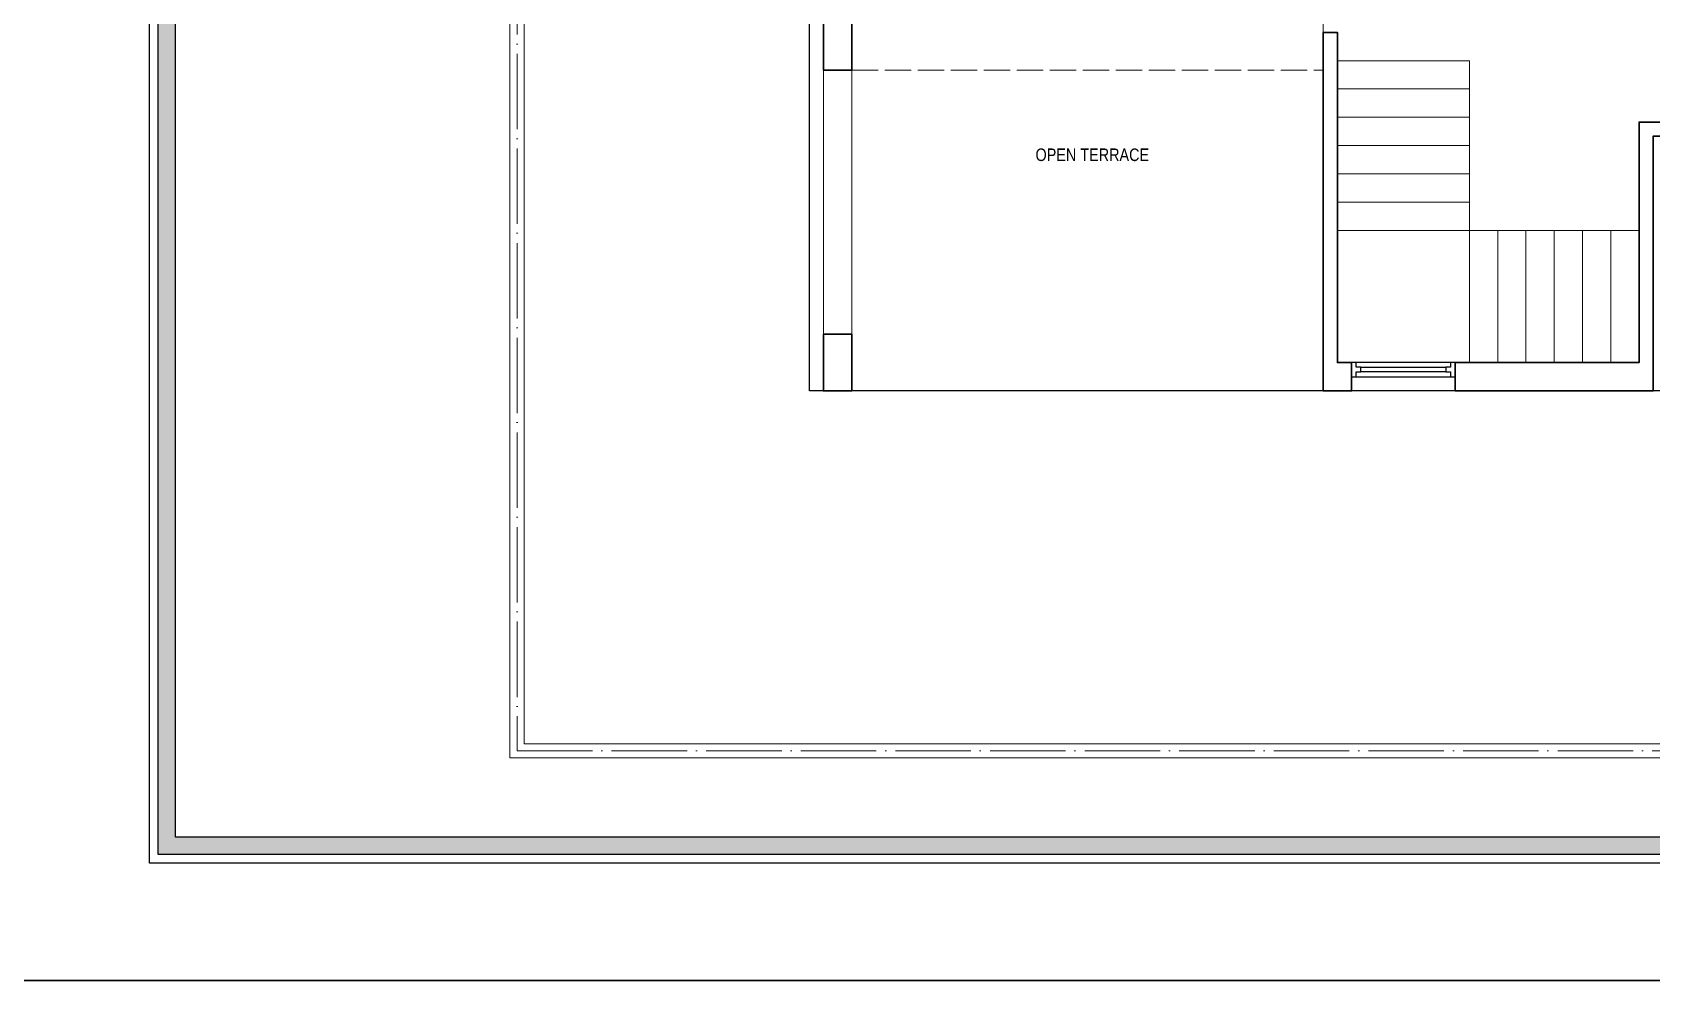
# Model space of a CAD drawing. Header units: millimetres. Extents: x 35877 to 3066687, y -650199 to -40525.
# Drawn here: x 149154 to 149669, y -178460 to -178158 of the extents above; entities that cross this region are included whole.
import ezdxf

# ---------------------------------------------------------------- set-up
doc = ezdxf.new("R2010")
doc.units = ezdxf.units.MM
doc.header["$MEASUREMENT"] = 0
doc.linetypes.add('ACAD_ISO02W100', pattern=[15, 12, -3])
doc.linetypes.add('ACAD_ISO04W100', pattern=[30, 24, -3, 0, -3])
for name, color, linetype, lineweight in [('COLUMN', 1, 'Continuous', 30), ('FIRST FLOOR ( TEXT )', 7, 'Continuous', 9), ('FIRST FLOOR_( STAIR )', 251, 'Continuous', 9), ('GROUND FLOOR', 7, 'Continuous', 9), ('NAME PLATE', 7, 'Continuous', 25), ('SECOND FLOOR', 7, 'Continuous', 9), ('SECOND FLOOR  ( PLINE )', 251, 'Continuous', 30), ('SECOND FLOOR ( PLine )', 7, 'Continuous', 30), ('XX~SLAB ( BEAM )~ ( DIM )', 7, 'Continuous', 9)]:
    doc.layers.add(name, color=color, linetype=linetype, lineweight=lineweight)
doc.layers.add('XX~SLAB ( PLINE )', color=251, linetype='Continuous', plot=False)
doc.styles.add('KATHA', font='swissc.ttf')

# ---------------------------------------------------------------- blocks, each defined once
blk = doc.blocks.new('LAYOUT FILE')
at = {"layer": 'NAME PLATE', "true_color": 0xd39e00}
h = blk.add_hatch(color=42, dxfattribs=at)
h.paths.add_polyline_path([(3346889.83, -513806.18), (3346889.83, -514260.7), (3347535.56, -514260.7), (3347535.56, -513806.18)])
h.paths.add_polyline_path([(3346894.36, -513810.71), (3347531.03, -513810.71), (3347531.03, -514256.17), (3346894.36, -514256.17)], flags=16)
at = {"layer": 'NAME PLATE', "color": 42, "true_color": 0xd39e00}
for points in [[(3346887.56, -513803.91), (3347537.83, -513803.91), (3347537.83, -514262.96), (3346887.56, -514262.96)], [(3346889.83, -513806.18), (3347535.56, -513806.18), (3347535.56, -514260.7), (3346889.83, -514260.7)], [(3346894.36, -513810.71), (3347531.03, -513810.71), (3347531.03, -514256.17), (3346894.36, -514256.17)]]:
    blk.add_lwpolyline(points, close=True, dxfattribs=at)

msp = doc.modelspace()

# ---------------------------------------------------------------- linework, layer by layer
at = {"layer": 'COLUMN', "elevation": -0.126}
msp.add_lwpolyline([(149405.45, -178254.259), (149414.45, -178254.259), (149414.45, -178272.259), (149405.45, -178272.259)], close=True, dxfattribs=at)
at = {"layer": 'FIRST FLOOR_( STAIR )'}
for p, q in [((149610.95, -178167.259, -0.126), (149568.95, -178167.259, -0.126)), ((149610.95, -178167.259, -0.126), (149610.95, -178263.259, -0.126)), ((149610.95, -178176.259, -0.126), (149568.95, -178176.259, -0.126)), ((149610.95, -178185.259, -0.126), (149568.95, -178185.259, -0.126)), ((149610.95, -178194.259, -0.126), (149568.95, -178194.259, -0.126)), ((149610.95, -178203.259, -0.126), (149568.95, -178203.259, -0.126)), ((149610.95, -178212.259, -0.126), (149568.95, -178212.259, -0.126)), ((149664.95, -178221.259, -0.126), (149568.95, -178221.259, -0.126)), ((149619.95, -178221.259, -0.126), (149619.95, -178263.259, -0.126)), ((149628.95, -178221.259, -0.126), (149628.95, -178263.259, -0.126)), ((149637.95, -178221.259, -0.126), (149637.95, -178263.259, -0.126)), ((149646.95, -178221.259, -0.126), (149646.95, -178263.259, -0.126)), ((149655.95, -178221.259, -0.126), (149655.95, -178263.259, -0.126))]:
    msp.add_line(p, q, dxfattribs=at)
at = {"layer": 'GROUND FLOOR'}
for p, q in [((149305.7, -177922.009, -0.126), (149305.7, -178389.009, -0.126)), ((149310.2, -177926.509, -0.126), (149310.2, -178384.509, -0.126)), ((149305.7, -178389.009, -0.126), (149805.95, -178389.009, -0.126)), ((149310.2, -178384.509, -0.126), (149805.95, -178384.509, -0.126))]:
    msp.add_line(p, q, dxfattribs=at)
at = {"layer": 'GROUND FLOOR', "color": 1, "linetype": 'ACAD_ISO04W100', "elevation": -0.126}
msp.add_lwpolyline([(149805.95, -177924.259), (149307.95, -177924.259), (149307.95, -178386.759), (149805.95, -178386.759)], dxfattribs=at)
at = {"layer": 'SECOND FLOOR'}
for p, q in [((149405.45, -177961.759, -0.126), (149405.45, -178272.259, -0.126)), ((149414.45, -178272.259, -0.126), (149414.45, -178122.259, -0.126)), ((149564.45, -178272.259, -0.126), (149564.45, -178122.259, -0.126)), ((149564.45, -178158.259, -0.126), (149568.95, -178158.259, -0.126)), ((149568.95, -178263.259, -0.126), (149568.95, -178158.259, -0.126)), ((149414.45, -178170.259, -0.126), (149405.45, -178170.259, -0.126)), ((149664.95, -178186.759, -0.126), (149664.95, -178263.259, -0.126)), ((149706.95, -178186.759, -0.126), (149664.95, -178186.759, -0.126)), ((149664.95, -178263.259, -0.126), (149568.95, -178263.259, -0.126)), ((149805.95, -178272.259, -0.126), (149405.45, -178272.259, -0.126))]:
    msp.add_line(p, q, dxfattribs=at)
at = {"layer": 'SECOND FLOOR', "color": 1, "linetype": 'ACAD_ISO02W100', "ltscale": 0.7, "elevation": -0.126}
msp.add_lwpolyline([(149414.45, -178170.259), (149564.45, -178170.259)], dxfattribs=at)
at = {"layer": 'SECOND FLOOR  ( PLINE )', "elevation": -0.126}
msp.add_lwpolyline([(149447.45, -178117.759), (149414.45, -178117.759), (149414.45, -178069.009), (149409.95, -178069.009), (149405.45, -178069.009), (149405.45, -178170.259), (149414.45, -178170.259), (149414.45, -178122.259), (149447.45, -178122.259)], close=True, dxfattribs=at)
msp.add_lwpolyline([(149573.45, -178272.259), (149564.45, -178272.259), (149564.45, -178158.259), (149568.95, -178158.259), (149568.95, -178263.259), (149573.45, -178263.259), (149573.45, -178272.259), (149573.45, -178272.259)], dxfattribs=at)
at = {"layer": 'SECOND FLOOR ( PLine )', "elevation": -0.126}
msp.add_lwpolyline([(149669.45, -178186.759), (149682.95, -178186.759), (149682.95, -178191.259), (149669.45, -178191.259), (149669.45, -178191.259), (149669.45, -178272.259), (149606.45, -178272.259), (149606.45, -178263.259), (149664.95, -178263.259), (149664.95, -178186.759)], close=True, dxfattribs=at)
at = {"layer": 'XX~SLAB ( BEAM )~ ( DIM )', "color": 240, "lineweight": 30, "true_color": 0xed1f24}
msp.add_lwpolyline([(150048.226, -177806.756), (147265.341, -177806.756), (147265.341, -178459.813), (150048.226, -178459.813)], close=True, dxfattribs=at)
at = {"layer": 'XX~SLAB ( PLINE )', "elevation": -0.126}
for points in [[(149400.95, -177961.759), (149805.95, -177961.758), (149805.95, -178272.259), (149796.95, -178272.259), (149777.145, -178272.259), (149736.808, -178272.259), (149711.45, -178272.259), (149564.45, -178272.259), (149491.206, -178272.259), (149400.95, -178272.259)], [(149606.45, -178263.259), (149604.95, -178263.259), (149604.95, -178264.759), (149603.45, -178264.759), (149603.45, -178266.259), (149576.45, -178266.259), (149576.45, -178264.759), (149574.95, -178264.759), (149574.95, -178263.259), (149573.45, -178263.259), (149573.45, -178267.759), (149574.95, -178267.759), (149574.95, -178266.259), (149576.45, -178266.259), (149576.45, -178264.759), (149603.45, -178264.759), (149603.45, -178266.259), (149604.95, -178266.259), (149604.95, -178267.759), (149606.45, -178267.759), (149606.45, -178263.259), (149573.45, -178263.259), (149573.45, -178267.759), (149606.45, -178267.759)]]:
    msp.add_lwpolyline(points, close=True, dxfattribs=at)

# ---------------------------------------------------------------- block references
at = {"layer": 'NAME PLATE', "lineweight": 0, "xscale": 1.209046105522275, "yscale": 1.209046105522275, "zscale": 1.209046105522275}
msp.add_blockref('LAYOUT FILE', (-3897350.363, 443345.187), dxfattribs=at)

# ---------------------------------------------------------------- texts
at = {"layer": 'FIRST FLOOR ( TEXT )', "insert": (149490.974, -178197.201, -0.126), "char_height": 4, "attachment_point": 5, "style": 'KATHA'}
msp.add_mtext('OPEN TERRACE', dxfattribs=at)

doc.saveas('drawing.dxf')
